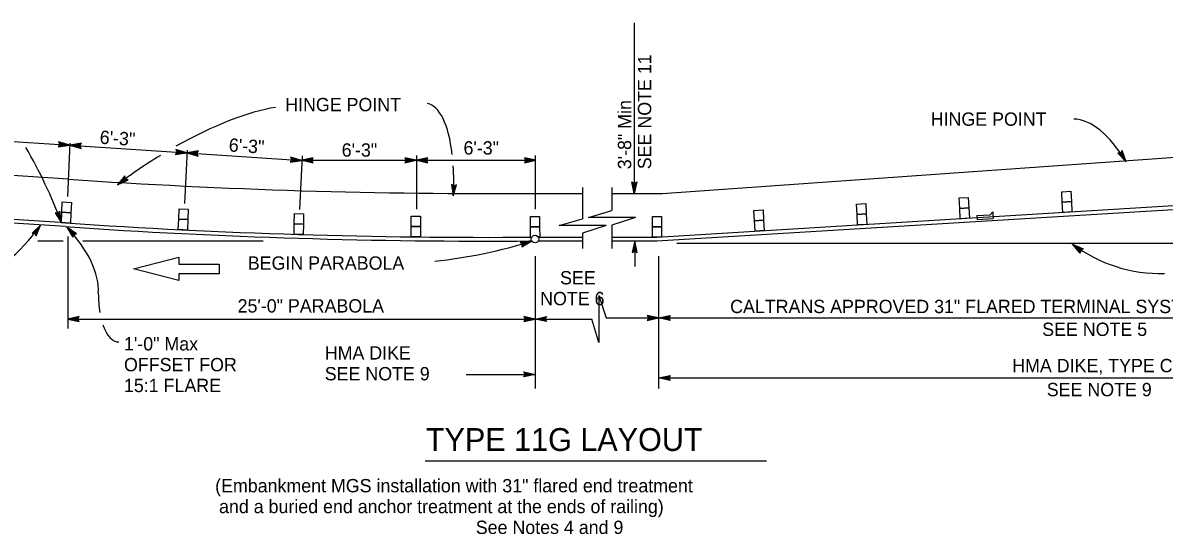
# Model space of a CAD drawing. Extents: x -893 to 867, y -474 to 712.
# Drawn here: x -427 to 173, y -148 to 120 of the extents above; entities that cross this region are included whole.
import ezdxf

# ---------------------------------------------------------------- set-up
doc = ezdxf.new("R2010")
doc.units = 0
for name, color, linetype in [('56 Stage 3 Anno', 7, 'Continuous'), ('57 Undefined', 7, 'Continuous'), ('60 Nongeo Data', 7, 'Continuous')]:
    doc.layers.add(name, color=color, linetype=linetype)

msp = doc.modelspace()

# ---------------------------------------------------------------- linework, layer by layer
at = {"layer": '56 Stage 3 Anno'}
for p, q in [((-105.7, 120.26), (-105.7, 30.68)), ((-598.88, 68.91), (-402.25, 56.02)), ((-407.43, 56.36), (-408.32, 55.08)), ((-408.32, 55.08), (-402.25, 56.02)), ((-408.32, 55.08), (-408.32, 55.08)), ((-402.25, 56.02), (-408.14, 57.74)), ((-408.14, 57.74), (-408.14, 57.74)), ((-408.14, 57.74), (-407.43, 56.36)), ((-408.08, 55.42), (-403.62, 56.11)), ((-403.63, 56.12), (-407.93, 57.37)), ((-407.82, 55.76), (-405, 56.2)), ((-405, 56.2), (-407.78, 57.01)), ((-407.62, 56.1), (-406.38, 56.29)), ((-406.38, 56.29), (-407.57, 56.64)), ((-402.2, 56.99), (-403.54, 29.07)), ((-396.17, 56.97), (-402.25, 56.02)), ((-402.25, 56.02), (-402.25, 56.02)), ((-402.25, 56.02), (-402.25, 56.02)), ((-402.25, 56.02), (-396.34, 54.3)), ((-402.25, 56.02), (-340.73, 51.99)), ((-396.41, 56.63), (-400.87, 55.93)), ((-400.86, 55.93), (-396.56, 54.68)), ((-396.67, 56.28), (-399.49, 55.84)), ((-399.49, 55.84), (-396.71, 55.04)), ((-396.87, 55.95), (-398.11, 55.75)), ((-398.11, 55.75), (-396.92, 55.41)), ((-397.06, 55.68), (-396.17, 56.97)), ((-396.34, 54.3), (-397.06, 55.68)), ((-396.34, 54.3), (-396.34, 54.3)), ((-396.17, 56.97), (-396.17, 56.97)), ((-345.91, 52.33), (-346.8, 51.05)), ((-346.8, 51.05), (-340.72, 51.99)), ((-346.8, 51.05), (-346.8, 51.05)), ((-340.72, 51.99), (-346.62, 53.71)), ((-346.62, 53.71), (-346.62, 53.71)), ((-346.62, 53.71), (-345.91, 52.33)), ((-346.56, 51.39), (-342.1, 52.08)), ((-342.11, 52.09), (-346.41, 53.34)), ((-346.3, 51.73), (-343.48, 52.17)), ((-343.48, 52.17), (-346.26, 52.98)), ((-346.1, 52.06), (-344.86, 52.26)), ((-344.86, 52.26), (-346.05, 52.6)), ((-340.66, 53.37), (-342.01, 25.34)), ((-334.65, 52.94), (-340.72, 51.99)), ((-340.72, 51.99), (-340.72, 51.99)), ((-340.72, 51.99), (-340.72, 51.99)), ((-340.72, 51.99), (-334.83, 50.27)), ((-340.72, 51.99), (-280.33, 48.03)), ((-334.89, 52.59), (-339.35, 51.9)), ((-339.34, 51.9), (-335.04, 50.65)), ((-335.15, 52.25), (-337.97, 51.81)), ((-337.97, 51.81), (-335.19, 51)), ((-335.35, 51.92), (-336.59, 51.72)), ((-336.59, 51.72), (-335.4, 51.38)), ((-335.54, 51.65), (-334.65, 52.94)), ((-334.83, 50.27), (-335.54, 51.65)), ((-334.83, 50.27), (-334.83, 50.27)), ((-334.65, 52.94), (-334.65, 52.94)), ((-285.51, 48.37), (-286.4, 47.09)), ((-286.4, 47.09), (-280.33, 48.03)), ((-280.33, 48.03), (-286.23, 49.75)), ((-286.23, 49.75), (-286.23, 49.75)), ((-286.23, 49.75), (-285.51, 48.37)), ((-286.16, 47.43), (-281.7, 48.12)), ((-281.71, 48.12), (-286.01, 49.38)), ((-285.9, 47.77), (-283.08, 48.21)), ((-283.08, 48.21), (-285.86, 49.02)), ((-285.71, 48.1), (-284.46, 48.3)), ((-284.46, 48.3), (-285.65, 48.65)), ((-280.21, 50.46), (-281.56, 22.29)), ((-280.33, 48.03), (-280.33, 48.03)), ((-274.32, 49.41), (-280.32, 48.07)), ((-280.32, 48.07), (-280.32, 48.07)), ((-280.32, 48.07), (-274.32, 46.74)), ((-280.32, 48.07), (-220.16, 48.07)), ((-274.54, 49.05), (-278.94, 48.07)), ((-278.93, 48.06), (-274.56, 47.1)), ((-274.77, 48.69), (-277.56, 48.07)), ((-277.56, 48.07), (-274.74, 47.44)), ((-274.95, 48.35), (-276.18, 48.07)), ((-276.18, 48.07), (-274.97, 47.8)), ((-275.12, 48.07), (-274.32, 49.41)), ((-274.32, 46.74), (-275.12, 48.07)), ((-274.32, 49.41), (-274.32, 49.41)), ((-220.25, 48.07), (-226.25, 49.4)), ((-226.25, 49.4), (-226.25, 49.4)), ((-226.25, 49.4), (-225.45, 48.07)), ((-225.45, 48.07), (-226.25, 46.73)), ((-226.25, 46.73), (-220.25, 48.07)), ((-226.04, 47.09), (-221.63, 48.07)), ((-221.64, 48.08), (-226.02, 49.04)), ((-223.02, 48.07), (-225.84, 48.7)), ((-225.8, 47.45), (-223.02, 48.07)), ((-225.63, 47.8), (-224.4, 48.07)), ((-224.4, 48.07), (-225.61, 48.34)), ((-220.25, 48.07), (-220.25, 48.07)), ((-220.16, 50.49), (-220.16, 22.43)), ((-220.16, 48.07), (-157.42, 48.07)), ((-214.07, 49.41), (-220.07, 48.07)), ((-220.07, 48.07), (-220.07, 48.07)), ((-220.07, 48.07), (-214.07, 46.74)), ((-214.29, 49.06), (-218.69, 48.07)), ((-218.68, 48.07), (-214.31, 47.1)), ((-214.52, 48.7), (-217.31, 48.08)), ((-217.31, 48.08), (-214.48, 47.45)), ((-214.7, 48.35), (-215.93, 48.08)), ((-215.93, 48.08), (-214.72, 47.81)), ((-214.87, 48.07), (-214.07, 49.41)), ((-214.07, 46.74), (-214.87, 48.07)), ((-214.07, 49.41), (-214.07, 49.41)), ((-157.42, 48.07), (-163.42, 49.4)), ((-163.42, 49.4), (-163.42, 49.4)), ((-163.42, 49.4), (-162.62, 48.07)), ((-162.62, 48.07), (-163.42, 46.73)), ((-163.42, 46.73), (-157.42, 48.07)), ((-163.2, 47.08), (-158.8, 48.07)), ((-158.81, 48.07), (-163.18, 49.04)), ((-160.18, 48.07), (-163.01, 48.69)), ((-162.97, 47.44), (-160.18, 48.07)), ((-162.79, 47.79), (-161.56, 48.06)), ((-161.56, 48.06), (-162.77, 48.33)), ((-157.48, 22.43), (-157.48, 50.49)), ((-157.42, 48.07), (-157.42, 48.07)), ((150.01, 51.77), (148.45, 51.75)), ((148.45, 51.75), (148.45, 51.75)), ((148.45, 51.75), (152.71, 47.32)), ((148.87, 51.75), (152, 48.5)), ((149.3, 51.74), (151.28, 49.68)), ((149.68, 51.77), (150.56, 50.86)), ((150.73, 53.14), (150.01, 51.77)), ((150.56, 50.86), (150.16, 52.03)), ((151.28, 49.68), (150.34, 52.42)), ((151.99, 48.51), (150.55, 52.75)), ((152.71, 47.32), (150.73, 53.14)), ((150.73, 53.14), (150.73, 53.14)), ((-286.4, 47.09), (-286.4, 47.09)), ((-274.32, 46.74), (-274.32, 46.74)), ((-226.25, 46.73), (-226.25, 46.73)), ((-214.07, 46.74), (-214.07, 46.74)), ((-163.42, 46.73), (-163.42, 46.73)), ((152.71, 47.32), (152.71, 47.32)), ((-373.29, 39.85), (-377.21, 35.11)), ((-377.21, 35.11), (-371.66, 37.74)), ((-373.25, 39.44), (-376.12, 35.96)), ((-376.11, 35.96), (-372.06, 37.88)), ((-373.21, 39.01), (-375.03, 36.81)), ((-375.03, 36.81), (-372.41, 38.05)), ((-373.14, 38.63), (-373.94, 37.66)), ((-373.94, 37.66), (-372.82, 38.19)), ((-373.1, 38.3), (-373.29, 39.85)), ((-373.29, 39.85), (-373.29, 39.85)), ((-371.66, 37.74), (-373.1, 38.3)), ((-371.66, 37.74), (-371.66, 37.74)), ((-105.7, 30.68), (-107.03, 36.68)), ((-107.03, 36.68), (-107.03, 36.68)), ((-107.03, 36.68), (-105.7, 35.88)), ((-105.7, 32.07), (-106.67, 36.44)), ((-105.69, 33.44), (-106.32, 36.26)), ((-105.69, 34.82), (-105.96, 36.03)), ((-105.7, 35.88), (-104.36, 36.68)), ((-104.36, 36.68), (-105.7, 30.68)), ((-104.71, 36.46), (-105.69, 32.06)), ((-105.07, 36.23), (-105.69, 33.44)), ((-105.42, 36.05), (-105.69, 34.82)), ((-104.36, 36.68), (-104.36, 36.68)), ((-377.21, 35.11), (-377.21, 35.11)), ((-200.47, 34.52), (-201.76, 35.39)), ((-201.76, 35.39), (-201.76, 35.39)), ((-201.76, 35.39), (-200.76, 29.33)), ((-201.42, 35.16), (-200.69, 30.7)), ((-201.07, 34.9), (-200.61, 32.08)), ((-200.76, 29.33), (-199.09, 35.24)), ((-200.74, 34.71), (-200.53, 33.46)), ((-200.68, 30.71), (-199.47, 35.03)), ((-200.61, 32.08), (-199.82, 34.87)), ((-200.53, 33.46), (-200.19, 34.65)), ((-199.09, 35.24), (-200.47, 34.52)), ((-199.09, 35.24), (-199.09, 35.24)), ((-132.78, 33.7), (-132.78, 17.38)), ((-117.41, 33.7), (-117.41, 21.66)), ((-105.7, 30.68), (-105.7, 30.68)), ((-200.76, 29.33), (-200.76, 29.33)), ((-408.45, 20.18), (-409.98, 20.47)), ((-409.98, 20.47), (-409.98, 20.47)), ((-409.98, 20.47), (-406.66, 15.29)), ((-409.57, 20.39), (-407.13, 16.59)), ((-409.15, 20.29), (-407.61, 17.89)), ((-408.77, 20.24), (-408.08, 19.18)), ((-407.47, 21.39), (-408.45, 20.18)), ((-408.08, 19.18), (-408.25, 20.41)), ((-407.61, 17.89), (-407.99, 20.76)), ((-407.13, 16.6), (-407.73, 21.04)), ((-406.66, 15.29), (-407.47, 21.39)), ((-407.47, 21.39), (-407.47, 21.39)), ((-129.75, 18.08), (-117.41, 21.66)), ((-105.03, 18.08), (-129.75, 18.08)), ((-105.03, 18.08), (-117.41, 14.06)), ((-417.61, 14.05), (-422.08, 9.84)), ((-418.39, 12.91), (-421.65, 9.83)), ((-420.05, 8.72), (-418.38, 12.91)), ((-419.87, 8.34), (-417.61, 14.05)), ((-417.61, 14.05), (-417.61, 14.05)), ((-406.66, 15.29), (-406.66, 15.29)), ((-398.67, 9.45), (-403.75, 12.93)), ((-403.75, 12.93), (-403.75, 12.93)), ((-403.75, 12.93), (-400.63, 7.63)), ((-145.12, 13.81), (-132.78, 17.38)), ((-120.39, 13.81), (-145.12, 13.81)), ((-120.39, 13.81), (-132.78, 9.79)), ((-117.41, 14.06), (-117.41, 1.79)), ((-422.08, 9.84), (-422.08, 9.84)), ((-422.08, 9.84), (-420.53, 9.76)), ((-419.16, 11.77), (-421.27, 9.79)), ((-419.94, 10.63), (-420.84, 9.78)), ((-420.53, 9.76), (-419.87, 8.34)), ((-420.4, 9.46), (-419.94, 10.63)), ((-420.21, 9.12), (-419.16, 11.77)), ((-419.87, 8.34), (-419.87, 8.34)), ((-403.29, 7.97), (-403.29, -28.29)), ((-399.08, 9.37), (-402.8, 11.92)), ((-402.8, 11.91), (-400.52, 8.05)), ((-399.5, 9.29), (-401.86, 10.91)), ((-401.86, 10.91), (-400.39, 8.42)), ((-399.88, 9.19), (-400.92, 9.9)), ((-400.92, 9.9), (-400.29, 8.83)), ((-400.63, 7.63), (-400.2, 9.12)), ((-400.63, 7.63), (-400.63, 7.63)), ((-400.2, 9.12), (-398.67, 9.45)), ((-398.67, 9.45), (-398.67, 9.45)), ((-132.78, 9.79), (-132.78, 1.79)), ((-418.98, 5.69), (-405.69, 5.69)), ((-395.44, 5.69), (-300.69, 5.69)), ((-159.49, 5.69), (-165.61, 5.11)), ((-165.61, 5.12), (-164.44, 4.09)), ((-165.61, 5.11), (-165.61, 5.11)), ((-160.82, 5.26), (-165.28, 4.85)), ((-162.12, 4.84), (-165, 4.57)), ((-164.79, 2.57), (-159.49, 5.69)), ((-164.44, 4.09), (-164.79, 2.57)), ((-164.79, 2.57), (-164.79, 2.57)), ((-164.7, 2.98), (-160.81, 5.26)), ((-163.44, 4.41), (-164.67, 4.3)), ((-164.59, 3.39), (-162.12, 4.84)), ((-164.52, 3.78), (-163.44, 4.41)), ((-159.49, 5.69), (-159.49, 5.69)), ((-105.43, 5.69), (-106.76, -0.31)), ((-106.76, -0.31), (-105.43, 0.49)), ((-105.43, 4.3), (-106.4, -0.08)), ((-105.42, 2.92), (-106.05, 0.1)), ((-105.42, 1.54), (-105.69, 0.33)), ((-105.43, 5.69), (-105.43, -7.81)), ((-104.09, -0.31), (-105.43, 5.69)), ((-105.43, 5.69), (-105.43, 5.69)), ((-104.44, -0.1), (-105.43, 4.31)), ((-105.43, 0.49), (-104.09, -0.31)), ((-104.8, 0.14), (-105.42, 2.92)), ((-105.15, 0.31), (-105.42, 1.54)), ((128.66, -0.67), (124.67, 4)), ((124.67, 4), (124.67, 4)), ((124.67, 4), (130.26, 1.46)), ((128.7, -0.26), (125.77, 3.17)), ((125.78, 3.17), (129.86, 1.32)), ((128.73, 0.17), (126.88, 2.34)), ((126.88, 2.34), (129.51, 1.15)), ((128.8, 0.55), (127.98, 1.51)), ((127.98, 1.51), (129.11, 1)), ((128.83, 0.88), (128.66, -0.67)), ((130.26, 1.46), (128.83, 0.88)), ((130.26, 1.46), (130.26, 1.46)), ((-157.75, -2.24), (-157.75, -71.82)), ((-106.76, -0.31), (-106.76, -0.31)), ((-104.09, -0.31), (-104.09, -0.31)), ((-92.86, -2.24), (-92.86, -71.82)), ((128.66, -0.67), (128.66, -0.67)), ((-124.33, -22.93), (-124.33, -47.66)), ((-124.33, -22.93), (-120.5, -34.72)), ((-403.29, -28.23), (-403.29, -40.32)), ((-397.29, -33.97), (-403.29, -35.32)), ((-403.29, -35.32), (-127.9, -35.32)), ((-403.29, -35.32), (-403.29, -35.32)), ((-403.29, -35.32), (-397.29, -36.64)), ((-397.5, -34.33), (-401.91, -35.31)), ((-401.89, -35.32), (-397.52, -36.29)), ((-397.74, -34.69), (-400.52, -35.31)), ((-400.52, -35.31), (-397.7, -35.94)), ((-397.91, -35.04), (-399.14, -35.31)), ((-399.14, -35.31), (-397.93, -35.58)), ((-398.09, -35.32), (-397.29, -33.97)), ((-397.29, -36.64), (-398.09, -35.32)), ((-397.29, -33.97), (-397.29, -33.97)), ((-157.75, -35.32), (-163.75, -33.98)), ((-163.75, -33.98), (-163.75, -33.98)), ((-163.75, -33.98), (-162.95, -35.32)), ((-162.95, -35.32), (-163.75, -36.65)), ((-163.75, -36.65), (-157.75, -35.32)), ((-163.54, -36.3), (-159.13, -35.32)), ((-159.14, -35.31), (-163.52, -34.34)), ((-160.52, -35.32), (-163.34, -34.69)), ((-163.3, -35.94), (-160.52, -35.32)), ((-163.13, -35.59), (-161.9, -35.32)), ((-161.9, -35.32), (-163.11, -35.05)), ((-157.75, -35.32), (-151.75, -33.98)), ((-157.75, -35.32), (-157.75, -35.32)), ((-151.75, -36.65), (-157.75, -35.32)), ((-157.75, -35.32), (-157.75, -35.32)), ((-151.97, -36.3), (-156.37, -35.32)), ((-156.36, -35.31), (-151.99, -34.34)), ((-154.99, -35.32), (-152.17, -34.69)), ((-152.2, -35.94), (-154.99, -35.32)), ((-153.61, -35.32), (-152.4, -35.05)), ((-152.38, -35.59), (-153.61, -35.32)), ((-151.75, -33.98), (-152.55, -35.32)), ((-152.55, -35.32), (-151.75, -36.65)), ((-151.75, -33.98), (-151.75, -33.98)), ((-124.33, -47.66), (-127.9, -35.32)), ((-120.5, -34.72), (372.14, -34.72)), ((-92.86, -34.72), (-98.86, -33.39)), ((-98.86, -33.39), (-98.86, -33.39)), ((-98.86, -33.39), (-98.06, -34.72)), ((-98.06, -34.72), (-98.86, -36.06)), ((-98.86, -36.06), (-92.86, -34.72)), ((-98.64, -35.7), (-94.24, -34.72)), ((-94.25, -34.72), (-98.62, -33.75)), ((-95.62, -34.72), (-98.44, -34.1)), ((-98.41, -35.35), (-95.62, -34.72)), ((-98.23, -35), (-97, -34.72)), ((-97, -34.72), (-98.21, -34.46)), ((-92.86, -34.72), (-86.86, -33.39)), ((-86.86, -36.06), (-92.86, -34.72)), ((-92.86, -34.72), (-92.86, -34.72)), ((-92.86, -34.72), (-92.86, -34.72)), ((-87.07, -35.71), (-91.48, -34.72)), ((-91.46, -34.72), (-87.09, -33.75)), ((-90.09, -34.72), (-87.27, -34.1)), ((-87.31, -35.35), (-90.09, -34.72)), ((-88.71, -34.72), (-87.5, -34.46)), ((-87.48, -35), (-88.71, -34.72)), ((-86.86, -33.39), (-87.66, -34.72)), ((-87.66, -34.72), (-86.86, -36.06)), ((-86.86, -33.39), (-86.86, -33.39)), ((-397.29, -36.64), (-397.29, -36.64)), ((-163.75, -36.65), (-163.75, -36.65)), ((-151.75, -36.65), (-151.75, -36.65)), ((-98.86, -36.06), (-98.86, -36.06)), ((-86.86, -36.06), (-86.86, -36.06)), ((-193.92, -64.41), (-157.75, -64.41)), ((-162.95, -64.41), (-163.75, -63.07)), ((-163.75, -63.07), (-163.75, -63.07)), ((-163.75, -63.07), (-157.75, -64.41)), ((-157.75, -64.41), (-163.75, -65.74)), ((-163.75, -65.74), (-162.95, -64.41)), ((-163.75, -65.74), (-163.75, -65.74)), ((-163.54, -63.42), (-159.13, -64.41)), ((-159.14, -64.41), (-163.52, -65.38)), ((-160.52, -64.4), (-163.34, -65.03)), ((-163.3, -63.78), (-160.52, -64.4)), ((-163.13, -64.13), (-161.9, -64.4)), ((-161.9, -64.4), (-163.11, -64.67)), ((-157.75, -64.41), (-157.75, -64.41)), ((-92.86, -66.24), (-86.86, -64.91)), ((-92.86, -66.24), (-86.86, -64.91)), ((-91.46, -66.23), (-87.09, -65.26)), ((-91.46, -66.23), (-87.09, -65.26)), ((-90.09, -66.24), (-87.27, -65.61)), ((-90.09, -66.24), (-87.27, -65.61)), ((-86.86, -64.91), (-87.66, -66.24)), ((-86.86, -64.91), (-87.66, -66.24)), ((-86.86, -64.91), (-86.86, -64.91)), ((-86.86, -64.91), (-86.86, -64.91)), ((-86.86, -67.57), (-92.86, -66.24)), ((-92.86, -66.24), (-92.86, -66.24)), ((-86.86, -67.57), (-92.86, -66.24)), ((-92.86, -66.24), (-92.86, -66.24)), ((-92.86, -66.24), (372.14, -66.24)), ((-87.07, -67.22), (-91.48, -66.24)), ((-87.07, -67.22), (-91.48, -66.24)), ((-87.31, -66.86), (-90.09, -66.24)), ((-87.31, -66.86), (-90.09, -66.24)), ((-88.71, -66.24), (-87.5, -65.97)), ((-88.71, -66.24), (-87.5, -65.97)), ((-87.48, -66.51), (-88.71, -66.24)), ((-87.48, -66.51), (-88.71, -66.24)), ((-87.66, -66.24), (-86.86, -67.57)), ((-87.66, -66.24), (-86.86, -67.57)), ((-86.86, -67.57), (-86.86, -67.57)), ((-86.86, -67.57), (-86.86, -67.57))]:
    msp.add_line(p, q, dxfattribs=at)
msp.add_arc((171.02, 65.8), 77.26, 233.12898, 271.38181, dxfattribs=at)
for centre, major_axis, ratio, start_param, end_param in [((-341.3, 30.56), (-67.8, -41.06), 0.303891, 3.776742, 4.605373), ((-219.12, 26.87), (-4.34, -51.05), 0.354053, 2.096908, 3.112946), ((138.1, -0.55), (15.99, -69.88), 0.436863, 2.221176, 3.039373), ((-433.75, 28.71), (30.79, -63.57), 0.278854, 1.225911, 1.855641), ((-341.3, 30.56), (-67.8, -41.06), 0.303891, 4.725466, 5.078242), ((-219.12, 26.87), (-4.34, -51.05), 0.354053, 1.648899, 1.967378), ((-433.11, 36.56), (-27.54, -48.21), 0.454049, 0.325869, 1.355692), ((-474.6, 6.88), (85.59, -36.3), 0.485294, 0.172065, 0.828131), ((-191.68, 22.25), (77.76, 15.4), 0.303891, 4.409032, 5.078242), ((-374.82, -17.66), (-2.06, -29.72), 0.412813, 4.879779, 5.239688), ((-374.82, -17.66), (-2.06, -29.72), 0.412813, 5.512498, 6.315622)]:
    msp.add_ellipse(centre, major_axis=major_axis, ratio=ratio, start_param=start_param, end_param=end_param, dxfattribs=at)
at = {"layer": '57 Undefined'}
msp.add_line((-215.57, -109.83), (-36.17, -109.83), dxfattribs=at)
at = {"layer": '60 Nongeo Data'}
for p, q in [((-91.02, 30.68), (310.24, 59.08)), ((-403.1, 38.15), (-594.54, 50.74)), ((-157.48, 30.68), (-132.78, 30.68)), ((-117.41, 30.68), (-91.02, 30.68)), ((-93.89, 7.68), (359.12, 35.32)), ((-93.83, 5.69), (359.24, 33.34)), ((-404.67, 13.2), (-596.01, 25.79)), ((-404.53, 15.19), (-595.88, 27.78)), ((74.34, 19.08), (81.31, 19.47)), ((74.34, 19.08), (74.38, 18.26)), ((74.38, 18.26), (74.45, 16.94)), ((82.67, 21.04), (81.31, 19.47)), ((82.67, 21.04), (82.8, 18.8)), ((82.8, 18.8), (82.87, 17.41)), ((74.45, 16.94), (82.87, 17.41)), ((-156.01, 7.66), (-132.78, 7.66)), ((-117.41, 7.68), (-93.89, 7.68)), ((-156.01, 5.69), (-132.78, 5.69)), ((-117.41, 5.69), (-93.83, 5.69)), ((-83.23, 4.59), (615.81, 4.59)), ((-368.8, -9.03), (-344.89, -2.89)), ((-344.89, -2.89), (-344.89, -6.53)), ((-344.9, -15.16), (-368.8, -9.03)), ((-323.8, -11.53), (-344.9, -11.53)), ((-344.9, -11.53), (-344.9, -15.16)), ((-344.89, -6.53), (-323.8, -6.53)), ((-323.8, -6.53), (-323.8, -9.03)), ((-323.8, -9.03), (-323.8, -11.53))]:
    msp.add_line(p, q, dxfattribs=at)
for points in [[(123.72, 31.87), (124.01, 26.42), (119.21, 26.08), (118.93, 31.53)], [(-401.38, 25.91), (-401.62, 20.46), (-406.42, 20.75), (-406.18, 26.2)], [(15.92, 25.32), (16.21, 19.86), (11.41, 19.52), (11.13, 24.97)], [(69.82, 28.59), (70.11, 23.14), (65.31, 22.8), (65.03, 28.25)], [(124.01, 26.42), (124.29, 20.97), (119.49, 20.63), (119.21, 26.08)], [(-401.62, 20.46), (-401.86, 15.01), (-406.66, 15.29), (-406.42, 20.75)], [(-339.97, 22.34), (-340.2, 16.89), (-345, 17.17), (-344.77, 22.62)], [(-279.41, 19.96), (-279.51, 14.5), (-284.32, 14.63), (-284.21, 20.08)], [(-218, 18.7), (-218.03, 13.24), (-222.84, 13.28), (-222.8, 18.74)], [(-155.43, 18.61), (-155.39, 13.15), (-160.2, 13.1), (-160.24, 18.56)], [(-91.28, 18.6), (-91.28, 13.14), (-96.09, 13.14), (-96.09, 18.6)], [(-37.98, 22.03), (-37.69, 16.58), (-42.49, 16.23), (-42.77, 21.68)], [(16.21, 19.86), (16.49, 14.41), (11.69, 14.07), (11.41, 19.52)], [(70.11, 23.14), (70.39, 17.69), (65.59, 17.35), (65.31, 22.8)], [(-340.2, 16.89), (-340.43, 11.43), (-345.23, 11.71), (-345, 17.17)], [(-279.51, 14.5), (-279.62, 9.04), (-284.42, 9.17), (-284.32, 14.63)], [(-218.03, 13.24), (-218.06, 7.78), (-222.87, 7.82), (-222.84, 13.28)], [(-91.28, 13.14), (-91.28, 7.68), (-96.09, 7.68), (-96.09, 13.14)], [(-37.69, 16.58), (-37.41, 11.12), (-42.21, 10.78), (-42.49, 16.23)]]:
    msp.add_lwpolyline(points, close=True, dxfattribs=at)
msp.add_lwpolyline([(-160.16, 7.66), (-160.2, 13.1), (-155.39, 13.14), (-155.36, 7.66)], dxfattribs=at)
msp.add_circle((-157.75, 6.67), 2, dxfattribs=at)
for radius, start, end in [(3230.48, 266.07836, 270.43775), (3255.47, 266.08095, 270.39926), (3253.48, 266.08095, 270.39926)]:
    msp.add_arc((-182.16, 3261.06), radius, start, end, dxfattribs=at)

# ---------------------------------------------------------------- texts
at = {"layer": '57 Undefined'}
for s, rotation, p in [('SEE NOTE 11', 90, (-96.77, 43.37)), ('3\'-8" Min', 90, (-107.27, 43.37)), ('6\'-3"', 356.24966, (-386.7, 56.78)), ('6\'-3"', 356.24966, (-318.89, 52.71))]:
    msp.add_text(s, height=7, rotation=rotation, dxfattribs=at).set_placement(p)
for s, height, p in [('HINGE POINT', 7, (-289.06, 73.82)), ('HINGE POINT', 7, (50.1, 66.18)), ('6\'-3"', 7, (-259.39, 49.97)), ('6\'-3"', 7, (-195.38, 51.07)), ('BEGIN PARABOLA', 7, (-308.72, -9.41)), ('SEE', 7, (-144.66, -17.13)), ('NOTE 6', 7, (-155.11, -28.07)), ('25\'-0" PARABOLA', 7, (-314.08, -31.91)), ('CALTRANS APPROVED 31" FLARED TERMINAL SYSTEM END TREATMENT', 7, (-55.28, -32.22)), ('SEE NOTE 5', 7, (108.66, -44.22)), ('1\'-0" Max', 7, (-373.77, -51.84)), ('HMA DIKE', 7, (-268.28, -56.6)), ('OFFSET FOR', 7, (-373.77, -62.78)), ('HMA DIKE, TYPE C', 7, (92.91, -63.28)), ('SEE NOTE 9', 7, (-268.28, -67.54)), ('15:1 FLARE', 7, (-373.77, -73.72)), ('SEE NOTE 9', 7, (111.08, -75.88)), ('TYPE 11G LAYOUT', 12, (-215.16, -104.63)), ('(Embankment MGS installation with 31" flared end treatment', 7, (-325.89, -126.36)), ('and a buried end anchor treatment at the ends of railing)', 7, (-323.83, -137.3)), ('See Notes 4 and 9', 7, (-188.93, -148.24))]:
    msp.add_text(s, height=height, dxfattribs=at).set_placement(p)

doc.saveas('drawing.dxf')
